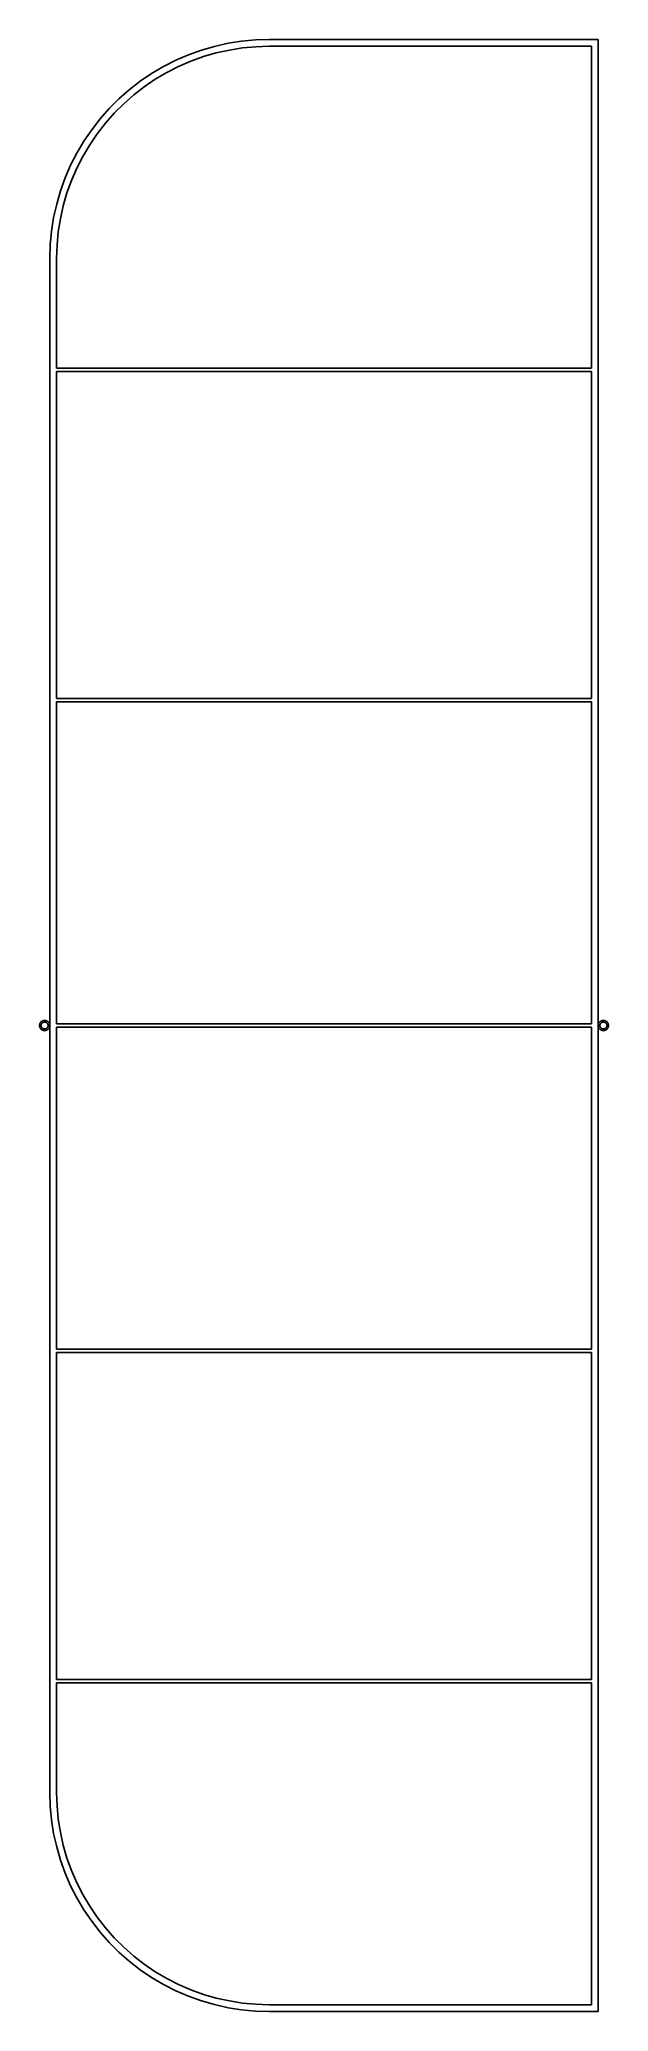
# Model space of a CAD drawing. Header units: metres. Extents: x -0.1 to 5.1, y -9 to 9.
import ezdxf

# ---------------------------------------------------------------- set-up
doc = ezdxf.new("R2010")
doc.units = ezdxf.units.M

msp = doc.modelspace()

# ---------------------------------------------------------------- linework, layer by layer
for p, q in [((2, 9), (1.874, 8.996)), ((5, 9), (2, 9)), ((5, -9), (5, 9)), ((1.264, 8.86), (1.148, 8.81)), ((1.382, 8.902), (1.264, 8.86)), ((1.287, 8.801), (1.401, 8.843)), ((1.503, 8.937), (1.382, 8.902)), ((1.401, 8.843), (1.518, 8.877)), ((1.625, 8.965), (1.503, 8.937)), ((1.518, 8.877), (1.637, 8.903)), ((1.749, 8.984), (1.625, 8.965)), ((1.637, 8.903), (1.757, 8.922)), ((1.874, 8.996), (1.749, 8.984)), ((1.757, 8.922), (1.878, 8.934)), ((1.878, 8.934), (2, 8.938)), ((2, 8.938), (4.938, 8.938)), ((4.938, 8.938), (4.938, 6)), ((0.928, 8.689), (0.824, 8.618)), ((1.036, 8.753), (0.928, 8.689)), ((0.962, 8.636), (1.067, 8.698)), ((1.148, 8.81), (1.036, 8.753)), ((1.067, 8.698), (1.175, 8.753)), ((1.175, 8.753), (1.287, 8.801)), ((0.725, 8.541), (0.631, 8.458)), ((0.674, 8.412), (0.765, 8.493)), ((0.824, 8.618), (0.725, 8.541)), ((0.765, 8.493), (0.861, 8.567)), ((0.861, 8.567), (0.962, 8.636)), ((0.542, 8.369), (0.459, 8.275)), ((0.507, 8.235), (0.588, 8.326)), ((0.631, 8.458), (0.542, 8.369)), ((0.588, 8.326), (0.674, 8.412)), ((0.382, 8.176), (0.311, 8.072)), ((0.364, 8.038), (0.433, 8.139)), ((0.459, 8.275), (0.382, 8.176)), ((0.433, 8.139), (0.507, 8.235)), ((0.247, 7.963), (0.19, 7.852)), ((0.311, 8.072), (0.247, 7.963)), ((0.247, 7.825), (0.302, 7.933)), ((0.302, 7.933), (0.364, 8.038)), ((0.19, 7.852), (0.14, 7.736)), ((0.199, 7.713), (0.247, 7.825)), ((0.098, 7.618), (0.063, 7.497)), ((0.14, 7.736), (0.098, 7.618)), ((0.123, 7.482), (0.157, 7.599)), ((0.157, 7.599), (0.199, 7.713)), ((0.063, 7.497), (0.035, 7.375)), ((0.097, 7.363), (0.123, 7.482)), ((0.016, 7.251), (0.004, 7.126)), ((0.035, 7.375), (0.016, 7.251)), ((0.066, 7.122), (0.078, 7.243)), ((0.078, 7.243), (0.097, 7.363)), ((0.004, 7.126), (0, 7)), ((0.062, 7), (0.066, 7.122)), ((0, 7), (0, -7)), ((0.062, 6), (0.062, 7)), ((4.938, 6), (0.062, 6)), ((0.062, 2.984), (0.062, 5.969)), ((0.062, 5.969), (4.938, 5.969)), ((4.938, 5.969), (4.938, 2.984)), ((4.938, 2.984), (0.062, 2.984)), ((0.062, 0.016), (0.062, 2.953)), ((0.062, 2.953), (4.938, 2.953)), ((4.938, 2.953), (4.938, 0.016)), ((-0.093, 0.006), (-0.094, 0.003)), ((-0.094, 0.003), (-0.094, 0)), ((-0.094, 0), (-0.094, -0.003)), ((-0.092, 0.012), (-0.093, 0.009)), ((-0.093, 0.009), (-0.093, 0.006)), ((-0.091, 0.014), (-0.092, 0.012)), ((-0.09, 0.017), (-0.091, 0.014)), ((-0.089, 0.02), (-0.09, 0.017)), ((-0.088, 0.023), (-0.089, 0.02)), ((-0.086, 0.025), (-0.088, 0.023)), ((-0.085, 0.028), (-0.086, 0.025)), ((-0.083, 0.03), (-0.085, 0.028)), ((-0.081, 0.032), (-0.083, 0.03)), ((-0.079, 0.034), (-0.081, 0.032)), ((-0.077, 0.036), (-0.079, 0.034)), ((-0.078, 0.006), (-0.077, 0.008)), ((-0.078, 0.004), (-0.078, 0.006)), ((-0.078, 0.002), (-0.078, 0.004)), ((-0.078, 0), (-0.078, 0.002)), ((-0.078, -0.002), (-0.078, 0)), ((-0.074, 0.038), (-0.077, 0.036)), ((-0.077, 0.01), (-0.076, 0.011)), ((-0.077, 0.008), (-0.077, 0.01)), ((-0.076, 0.011), (-0.075, 0.013)), ((-0.075, 0.013), (-0.074, 0.015)), ((-0.072, 0.04), (-0.074, 0.038)), ((-0.074, 0.015), (-0.073, 0.017)), ((-0.073, 0.017), (-0.072, 0.018)), ((-0.069, 0.041), (-0.072, 0.04)), ((-0.072, 0.018), (-0.071, 0.02)), ((-0.071, 0.02), (-0.07, 0.021)), ((-0.07, 0.021), (-0.068, 0.023)), ((-0.067, 0.042), (-0.069, 0.041)), ((-0.068, 0.023), (-0.067, 0.024)), ((-0.064, 0.044), (-0.067, 0.042)), ((-0.067, 0.024), (-0.065, 0.025)), ((-0.065, 0.025), (-0.064, 0.026)), ((-0.061, 0.045), (-0.064, 0.044)), ((-0.064, 0.026), (-0.062, 0.027)), ((-0.062, 0.027), (-0.06, 0.028)), ((-0.059, 0.045), (-0.061, 0.045)), ((-0.06, 0.028), (-0.058, 0.029)), ((-0.056, 0.046), (-0.059, 0.045)), ((-0.058, 0.029), (-0.057, 0.03)), ((-0.057, 0.03), (-0.055, 0.03)), ((-0.053, 0.046), (-0.056, 0.046)), ((-0.055, 0.03), (-0.053, 0.031)), ((-0.05, 0.047), (-0.053, 0.046)), ((-0.053, 0.031), (-0.051, 0.031)), ((-0.051, 0.031), (-0.049, 0.031)), ((-0.047, 0.047), (-0.05, 0.047)), ((-0.049, 0.031), (-0.047, 0.031)), ((-0.044, 0.047), (-0.047, 0.047)), ((-0.047, 0.031), (-0.045, 0.031)), ((-0.045, 0.031), (-0.043, 0.031)), ((-0.041, 0.046), (-0.044, 0.047)), ((-0.043, 0.031), (-0.041, 0.031)), ((-0.038, 0.046), (-0.041, 0.046)), ((-0.041, 0.031), (-0.039, 0.03)), ((-0.039, 0.03), (-0.037, 0.03)), ((-0.035, 0.045), (-0.038, 0.046)), ((-0.037, 0.03), (-0.035, 0.029)), ((-0.032, 0.045), (-0.035, 0.045)), ((-0.035, 0.029), (-0.034, 0.028)), ((-0.034, 0.028), (-0.032, 0.027)), ((-0.03, 0.044), (-0.032, 0.045)), ((-0.032, 0.027), (-0.03, 0.026)), ((-0.027, 0.042), (-0.03, 0.044)), ((-0.03, 0.026), (-0.029, 0.025)), ((-0.029, 0.025), (-0.027, 0.024)), ((-0.024, 0.041), (-0.027, 0.042)), ((-0.027, 0.024), (-0.025, 0.023)), ((-0.025, 0.023), (-0.024, 0.021)), ((-0.022, 0.04), (-0.024, 0.041)), ((-0.024, 0.021), (-0.023, 0.02)), ((-0.023, 0.02), (-0.022, 0.018)), ((-0.019, 0.038), (-0.022, 0.04)), ((-0.022, 0.018), (-0.02, 0.017)), ((-0.02, 0.017), (-0.019, 0.015)), ((-0.017, 0.036), (-0.019, 0.038)), ((-0.019, 0.015), (-0.019, 0.013)), ((-0.019, 0.013), (-0.018, 0.011)), ((-0.018, 0.011), (-0.017, 0.01)), ((-0.015, 0.034), (-0.017, 0.036)), ((-0.017, 0.01), (-0.017, 0.008)), ((-0.017, 0.008), (-0.016, 0.006)), ((-0.016, 0.006), (-0.016, 0.004)), ((-0.016, 0.004), (-0.016, 0.002)), ((-0.016, 0.002), (-0.016, 0)), ((-0.016, 0), (-0.016, -0.002)), ((-0.013, 0.032), (-0.015, 0.034)), ((-0.011, 0.03), (-0.013, 0.032)), ((-0.009, 0.028), (-0.011, 0.03)), ((-0.007, 0.025), (-0.009, 0.028)), ((-0.006, 0.023), (-0.007, 0.025)), ((-0.004, 0.02), (-0.006, 0.023)), ((-0.003, 0.017), (-0.004, 0.02)), ((-0.002, 0.014), (-0.003, 0.017)), ((-0.001, 0.012), (-0.002, 0.014)), ((-0.001, 0.009), (-0.001, 0.012)), ((0, 0.006), (-0.001, 0.009)), ((0, 0.003), (0, 0.006)), ((0, 0), (0, 0.003)), ((0, -0.003), (0, 0)), ((4.938, 0.016), (0.062, 0.016)), ((5.001, 0.009), (5, 0.006)), ((5, 0.006), (5, 0.003)), ((5, 0.003), (5, 0)), ((5, 0), (5, -0.003)), ((5.002, 0.014), (5.001, 0.012)), ((5.001, 0.012), (5.001, 0.009)), ((5.003, 0.017), (5.002, 0.014)), ((5.004, 0.02), (5.003, 0.017)), ((5.006, 0.023), (5.004, 0.02)), ((5.007, 0.025), (5.006, 0.023)), ((5.009, 0.028), (5.007, 0.025)), ((5.011, 0.03), (5.009, 0.028)), ((5.013, 0.032), (5.011, 0.03)), ((5.015, 0.034), (5.013, 0.032)), ((5.017, 0.036), (5.015, 0.034)), ((5.016, 0.006), (5.017, 0.008)), ((5.016, 0.004), (5.016, 0.006)), ((5.016, 0.002), (5.016, 0.004)), ((5.016, 0), (5.016, 0.002)), ((5.016, -0.002), (5.016, 0)), ((5.019, 0.038), (5.017, 0.036)), ((5.017, 0.01), (5.018, 0.011)), ((5.017, 0.008), (5.017, 0.01)), ((5.018, 0.011), (5.019, 0.013)), ((5.022, 0.04), (5.019, 0.038)), ((5.019, 0.015), (5.02, 0.017)), ((5.019, 0.013), (5.019, 0.015)), ((5.02, 0.017), (5.022, 0.018)), ((5.024, 0.041), (5.022, 0.04)), ((5.022, 0.018), (5.023, 0.02)), ((5.023, 0.02), (5.024, 0.021)), ((5.027, 0.042), (5.024, 0.041)), ((5.024, 0.021), (5.025, 0.023)), ((5.025, 0.023), (5.027, 0.024)), ((5.03, 0.044), (5.027, 0.042)), ((5.027, 0.024), (5.029, 0.025)), ((5.029, 0.025), (5.03, 0.026)), ((5.032, 0.045), (5.03, 0.044)), ((5.03, 0.026), (5.032, 0.027)), ((5.035, 0.045), (5.032, 0.045)), ((5.032, 0.027), (5.034, 0.028)), ((5.034, 0.028), (5.035, 0.029)), ((5.038, 0.046), (5.035, 0.045)), ((5.035, 0.029), (5.037, 0.03)), ((5.037, 0.03), (5.039, 0.03)), ((5.041, 0.046), (5.038, 0.046)), ((5.039, 0.03), (5.041, 0.031)), ((5.044, 0.047), (5.041, 0.046)), ((5.041, 0.031), (5.043, 0.031)), ((5.043, 0.031), (5.045, 0.031)), ((5.047, 0.047), (5.044, 0.047)), ((5.045, 0.031), (5.047, 0.031)), ((5.05, 0.047), (5.047, 0.047)), ((5.047, 0.031), (5.049, 0.031)), ((5.049, 0.031), (5.051, 0.031)), ((5.053, 0.046), (5.05, 0.047)), ((5.051, 0.031), (5.053, 0.031)), ((5.056, 0.046), (5.053, 0.046)), ((5.053, 0.031), (5.055, 0.03)), ((5.055, 0.03), (5.057, 0.03)), ((5.059, 0.045), (5.056, 0.046)), ((5.057, 0.03), (5.058, 0.029)), ((5.058, 0.029), (5.06, 0.028)), ((5.061, 0.045), (5.059, 0.045)), ((5.06, 0.028), (5.062, 0.027)), ((5.064, 0.044), (5.061, 0.045)), ((5.062, 0.027), (5.064, 0.026)), ((5.067, 0.042), (5.064, 0.044)), ((5.064, 0.026), (5.065, 0.025)), ((5.065, 0.025), (5.067, 0.024)), ((5.069, 0.041), (5.067, 0.042)), ((5.067, 0.024), (5.068, 0.023)), ((5.068, 0.023), (5.07, 0.021)), ((5.072, 0.04), (5.069, 0.041)), ((5.07, 0.021), (5.071, 0.02)), ((5.071, 0.02), (5.072, 0.018)), ((5.074, 0.038), (5.072, 0.04)), ((5.072, 0.018), (5.073, 0.017)), ((5.073, 0.017), (5.074, 0.015)), ((5.077, 0.036), (5.074, 0.038)), ((5.074, 0.015), (5.075, 0.013)), ((5.075, 0.013), (5.076, 0.011)), ((5.076, 0.011), (5.077, 0.01)), ((5.079, 0.034), (5.077, 0.036)), ((5.077, 0.01), (5.077, 0.008)), ((5.077, 0.008), (5.078, 0.006)), ((5.078, 0.006), (5.078, 0.004)), ((5.078, 0.004), (5.078, 0.002)), ((5.078, 0.002), (5.078, 0)), ((5.078, 0), (5.078, -0.002)), ((5.081, 0.032), (5.079, 0.034)), ((5.083, 0.03), (5.081, 0.032)), ((5.085, 0.028), (5.083, 0.03)), ((5.086, 0.025), (5.085, 0.028)), ((5.088, 0.023), (5.086, 0.025)), ((5.089, 0.02), (5.088, 0.023)), ((5.09, 0.017), (5.089, 0.02)), ((5.091, 0.014), (5.09, 0.017)), ((5.092, 0.012), (5.091, 0.014)), ((5.093, 0.009), (5.092, 0.012)), ((5.093, 0.006), (5.093, 0.009)), ((5.094, 0.003), (5.093, 0.006)), ((5.094, 0), (5.094, 0.003)), ((5.094, -0.003), (5.094, 0)), ((-0.094, -0.003), (-0.093, -0.006)), ((-0.093, -0.006), (-0.093, -0.009)), ((-0.093, -0.009), (-0.092, -0.012)), ((-0.092, -0.012), (-0.091, -0.014)), ((-0.091, -0.014), (-0.09, -0.017)), ((-0.09, -0.017), (-0.089, -0.02)), ((-0.089, -0.02), (-0.088, -0.023)), ((-0.088, -0.023), (-0.086, -0.025)), ((-0.086, -0.025), (-0.085, -0.028)), ((-0.085, -0.028), (-0.083, -0.03)), ((-0.083, -0.03), (-0.081, -0.032)), ((-0.081, -0.032), (-0.079, -0.034)), ((-0.079, -0.034), (-0.077, -0.036)), ((-0.078, -0.004), (-0.078, -0.002)), ((-0.078, -0.006), (-0.078, -0.004)), ((-0.077, -0.008), (-0.078, -0.006)), ((-0.077, -0.01), (-0.077, -0.008)), ((-0.076, -0.011), (-0.077, -0.01)), ((-0.077, -0.036), (-0.074, -0.038)), ((-0.075, -0.013), (-0.076, -0.011)), ((-0.074, -0.015), (-0.075, -0.013)), ((-0.073, -0.017), (-0.074, -0.015)), ((-0.074, -0.038), (-0.072, -0.04)), ((-0.072, -0.018), (-0.073, -0.017)), ((-0.071, -0.02), (-0.072, -0.018)), ((-0.072, -0.04), (-0.069, -0.041)), ((-0.07, -0.021), (-0.071, -0.02)), ((-0.068, -0.023), (-0.07, -0.021)), ((-0.069, -0.041), (-0.067, -0.042)), ((-0.067, -0.024), (-0.068, -0.023)), ((-0.065, -0.025), (-0.067, -0.024)), ((-0.067, -0.042), (-0.064, -0.044)), ((-0.064, -0.026), (-0.065, -0.025)), ((-0.062, -0.027), (-0.064, -0.026)), ((-0.064, -0.044), (-0.061, -0.045)), ((-0.06, -0.028), (-0.062, -0.027)), ((-0.061, -0.045), (-0.059, -0.045)), ((-0.058, -0.029), (-0.06, -0.028)), ((-0.059, -0.045), (-0.056, -0.046)), ((-0.057, -0.03), (-0.058, -0.029)), ((-0.055, -0.03), (-0.057, -0.03)), ((-0.056, -0.046), (-0.053, -0.046)), ((-0.053, -0.031), (-0.055, -0.03)), ((-0.051, -0.031), (-0.053, -0.031)), ((-0.053, -0.046), (-0.05, -0.047)), ((-0.049, -0.031), (-0.051, -0.031)), ((-0.05, -0.047), (-0.047, -0.047)), ((-0.047, -0.031), (-0.049, -0.031)), ((-0.045, -0.031), (-0.047, -0.031)), ((-0.047, -0.047), (-0.044, -0.047)), ((-0.043, -0.031), (-0.045, -0.031)), ((-0.044, -0.047), (-0.041, -0.046)), ((-0.041, -0.031), (-0.043, -0.031)), ((-0.039, -0.03), (-0.041, -0.031)), ((-0.041, -0.046), (-0.038, -0.046)), ((-0.037, -0.03), (-0.039, -0.03)), ((-0.038, -0.046), (-0.035, -0.045)), ((-0.035, -0.029), (-0.037, -0.03)), ((-0.034, -0.028), (-0.035, -0.029)), ((-0.035, -0.045), (-0.032, -0.045)), ((-0.032, -0.027), (-0.034, -0.028)), ((-0.03, -0.026), (-0.032, -0.027)), ((-0.032, -0.045), (-0.03, -0.044)), ((-0.029, -0.025), (-0.03, -0.026)), ((-0.03, -0.044), (-0.027, -0.042)), ((-0.027, -0.024), (-0.029, -0.025)), ((-0.025, -0.023), (-0.027, -0.024)), ((-0.027, -0.042), (-0.024, -0.041)), ((-0.024, -0.021), (-0.025, -0.023)), ((-0.023, -0.02), (-0.024, -0.021)), ((-0.024, -0.041), (-0.022, -0.04)), ((-0.022, -0.018), (-0.023, -0.02)), ((-0.02, -0.017), (-0.022, -0.018)), ((-0.022, -0.04), (-0.019, -0.038)), ((-0.019, -0.015), (-0.02, -0.017)), ((-0.018, -0.011), (-0.019, -0.013)), ((-0.019, -0.013), (-0.019, -0.015)), ((-0.019, -0.038), (-0.017, -0.036)), ((-0.017, -0.01), (-0.018, -0.011)), ((-0.016, -0.006), (-0.017, -0.008)), ((-0.017, -0.008), (-0.017, -0.01)), ((-0.017, -0.036), (-0.015, -0.034)), ((-0.016, -0.002), (-0.016, -0.004)), ((-0.016, -0.004), (-0.016, -0.006)), ((-0.015, -0.034), (-0.013, -0.032)), ((-0.013, -0.032), (-0.011, -0.03)), ((-0.011, -0.03), (-0.009, -0.028)), ((-0.009, -0.028), (-0.007, -0.025)), ((-0.007, -0.025), (-0.006, -0.023)), ((-0.006, -0.023), (-0.004, -0.02)), ((-0.004, -0.02), (-0.003, -0.017)), ((-0.003, -0.017), (-0.002, -0.014)), ((-0.002, -0.014), (-0.001, -0.012)), ((-0.001, -0.009), (0, -0.006)), ((-0.001, -0.012), (-0.001, -0.009)), ((0, -0.006), (0, -0.003)), ((0.062, -2.953), (0.062, -0.016)), ((0.062, -0.016), (4.938, -0.016)), ((4.938, -0.016), (4.938, -2.953)), ((5, -0.003), (5, -0.006)), ((5, -0.006), (5.001, -0.009)), ((5.001, -0.009), (5.001, -0.012)), ((5.001, -0.012), (5.002, -0.014)), ((5.002, -0.014), (5.003, -0.017)), ((5.003, -0.017), (5.004, -0.02)), ((5.004, -0.02), (5.006, -0.023)), ((5.006, -0.023), (5.007, -0.025)), ((5.007, -0.025), (5.009, -0.028)), ((5.009, -0.028), (5.011, -0.03)), ((5.011, -0.03), (5.013, -0.032)), ((5.013, -0.032), (5.015, -0.034)), ((5.015, -0.034), (5.017, -0.036)), ((5.016, -0.004), (5.016, -0.002)), ((5.016, -0.006), (5.016, -0.004)), ((5.017, -0.008), (5.016, -0.006)), ((5.017, -0.01), (5.017, -0.008)), ((5.018, -0.011), (5.017, -0.01)), ((5.017, -0.036), (5.019, -0.038)), ((5.019, -0.013), (5.018, -0.011)), ((5.019, -0.015), (5.019, -0.013)), ((5.02, -0.017), (5.019, -0.015)), ((5.019, -0.038), (5.022, -0.04)), ((5.022, -0.018), (5.02, -0.017)), ((5.023, -0.02), (5.022, -0.018)), ((5.022, -0.04), (5.024, -0.041)), ((5.024, -0.021), (5.023, -0.02)), ((5.025, -0.023), (5.024, -0.021)), ((5.024, -0.041), (5.027, -0.042)), ((5.027, -0.024), (5.025, -0.023)), ((5.029, -0.025), (5.027, -0.024)), ((5.027, -0.042), (5.03, -0.044)), ((5.03, -0.026), (5.029, -0.025)), ((5.032, -0.027), (5.03, -0.026)), ((5.03, -0.044), (5.032, -0.045)), ((5.034, -0.028), (5.032, -0.027)), ((5.032, -0.045), (5.035, -0.045)), ((5.035, -0.029), (5.034, -0.028)), ((5.037, -0.03), (5.035, -0.029)), ((5.035, -0.045), (5.038, -0.046)), ((5.039, -0.03), (5.037, -0.03)), ((5.038, -0.046), (5.041, -0.046)), ((5.041, -0.031), (5.039, -0.03)), ((5.043, -0.031), (5.041, -0.031)), ((5.041, -0.046), (5.044, -0.047)), ((5.045, -0.031), (5.043, -0.031)), ((5.044, -0.047), (5.047, -0.047)), ((5.047, -0.031), (5.045, -0.031)), ((5.049, -0.031), (5.047, -0.031)), ((5.047, -0.047), (5.05, -0.047)), ((5.051, -0.031), (5.049, -0.031)), ((5.05, -0.047), (5.053, -0.046)), ((5.053, -0.031), (5.051, -0.031)), ((5.055, -0.03), (5.053, -0.031)), ((5.053, -0.046), (5.056, -0.046)), ((5.057, -0.03), (5.055, -0.03)), ((5.056, -0.046), (5.059, -0.045)), ((5.058, -0.029), (5.057, -0.03)), ((5.06, -0.028), (5.058, -0.029)), ((5.059, -0.045), (5.061, -0.045)), ((5.062, -0.027), (5.06, -0.028)), ((5.061, -0.045), (5.064, -0.044)), ((5.064, -0.026), (5.062, -0.027)), ((5.065, -0.025), (5.064, -0.026)), ((5.064, -0.044), (5.067, -0.042)), ((5.067, -0.024), (5.065, -0.025)), ((5.068, -0.023), (5.067, -0.024)), ((5.067, -0.042), (5.069, -0.041)), ((5.07, -0.021), (5.068, -0.023)), ((5.069, -0.041), (5.072, -0.04)), ((5.071, -0.02), (5.07, -0.021)), ((5.072, -0.018), (5.071, -0.02)), ((5.073, -0.017), (5.072, -0.018)), ((5.072, -0.04), (5.074, -0.038)), ((5.074, -0.015), (5.073, -0.017)), ((5.075, -0.013), (5.074, -0.015)), ((5.074, -0.038), (5.077, -0.036)), ((5.076, -0.011), (5.075, -0.013)), ((5.077, -0.01), (5.076, -0.011)), ((5.078, -0.006), (5.077, -0.008)), ((5.077, -0.008), (5.077, -0.01)), ((5.077, -0.036), (5.079, -0.034)), ((5.078, -0.002), (5.078, -0.004)), ((5.078, -0.004), (5.078, -0.006)), ((5.079, -0.034), (5.081, -0.032)), ((5.081, -0.032), (5.083, -0.03)), ((5.083, -0.03), (5.085, -0.028)), ((5.085, -0.028), (5.086, -0.025)), ((5.086, -0.025), (5.088, -0.023)), ((5.088, -0.023), (5.089, -0.02)), ((5.089, -0.02), (5.09, -0.017)), ((5.09, -0.017), (5.091, -0.014)), ((5.091, -0.014), (5.092, -0.012)), ((5.092, -0.012), (5.093, -0.009)), ((5.093, -0.006), (5.094, -0.003)), ((5.093, -0.009), (5.093, -0.006)), ((4.938, -2.953), (0.062, -2.953)), ((0.062, -5.969), (0.062, -2.984)), ((0.062, -2.984), (4.938, -2.984)), ((4.938, -2.984), (4.938, -5.969)), ((4.938, -5.969), (0.062, -5.969)), ((0.062, -7), (0.062, -6)), ((0.062, -6), (4.938, -6)), ((4.938, -6), (4.938, -8.938)), ((0, -7), (0.004, -7.126)), ((0.066, -7.122), (0.062, -7)), ((0.004, -7.126), (0.016, -7.251)), ((0.078, -7.243), (0.066, -7.122)), ((0.016, -7.251), (0.035, -7.375)), ((0.035, -7.375), (0.063, -7.497)), ((0.097, -7.363), (0.078, -7.243)), ((0.123, -7.482), (0.097, -7.363)), ((0.063, -7.497), (0.098, -7.618)), ((0.157, -7.599), (0.123, -7.482)), ((0.098, -7.618), (0.14, -7.736)), ((0.14, -7.736), (0.19, -7.852)), ((0.199, -7.713), (0.157, -7.599)), ((0.247, -7.825), (0.199, -7.713)), ((0.19, -7.852), (0.247, -7.963)), ((0.302, -7.933), (0.247, -7.825)), ((0.247, -7.963), (0.311, -8.072)), ((0.364, -8.038), (0.302, -7.933)), ((0.311, -8.072), (0.382, -8.176)), ((0.433, -8.139), (0.364, -8.038)), ((0.382, -8.176), (0.459, -8.275)), ((0.507, -8.235), (0.433, -8.139)), ((0.459, -8.275), (0.542, -8.369)), ((0.588, -8.326), (0.507, -8.235)), ((0.542, -8.369), (0.631, -8.458)), ((0.674, -8.412), (0.588, -8.326)), ((0.631, -8.458), (0.725, -8.541)), ((0.765, -8.493), (0.674, -8.412)), ((0.725, -8.541), (0.824, -8.618)), ((0.861, -8.567), (0.765, -8.493)), ((0.824, -8.618), (0.928, -8.689)), ((0.962, -8.636), (0.861, -8.567)), ((1.067, -8.698), (0.962, -8.636)), ((0.928, -8.689), (1.036, -8.753)), ((1.036, -8.753), (1.148, -8.81)), ((1.175, -8.753), (1.067, -8.698)), ((1.148, -8.81), (1.264, -8.86)), ((1.287, -8.801), (1.175, -8.753)), ((1.401, -8.843), (1.287, -8.801)), ((1.264, -8.86), (1.382, -8.902)), ((1.382, -8.902), (1.503, -8.937)), ((1.518, -8.877), (1.401, -8.843)), ((1.503, -8.937), (1.625, -8.965)), ((1.637, -8.903), (1.518, -8.877)), ((1.625, -8.965), (1.749, -8.984)), ((1.757, -8.922), (1.637, -8.903)), ((1.749, -8.984), (1.874, -8.996)), ((1.878, -8.934), (1.757, -8.922)), ((1.874, -8.996), (2, -9)), ((2, -8.938), (1.878, -8.934)), ((4.938, -8.938), (2, -8.938)), ((2, -9), (5, -9))]:
    msp.add_line(p, q)

doc.saveas('drawing.dxf')
